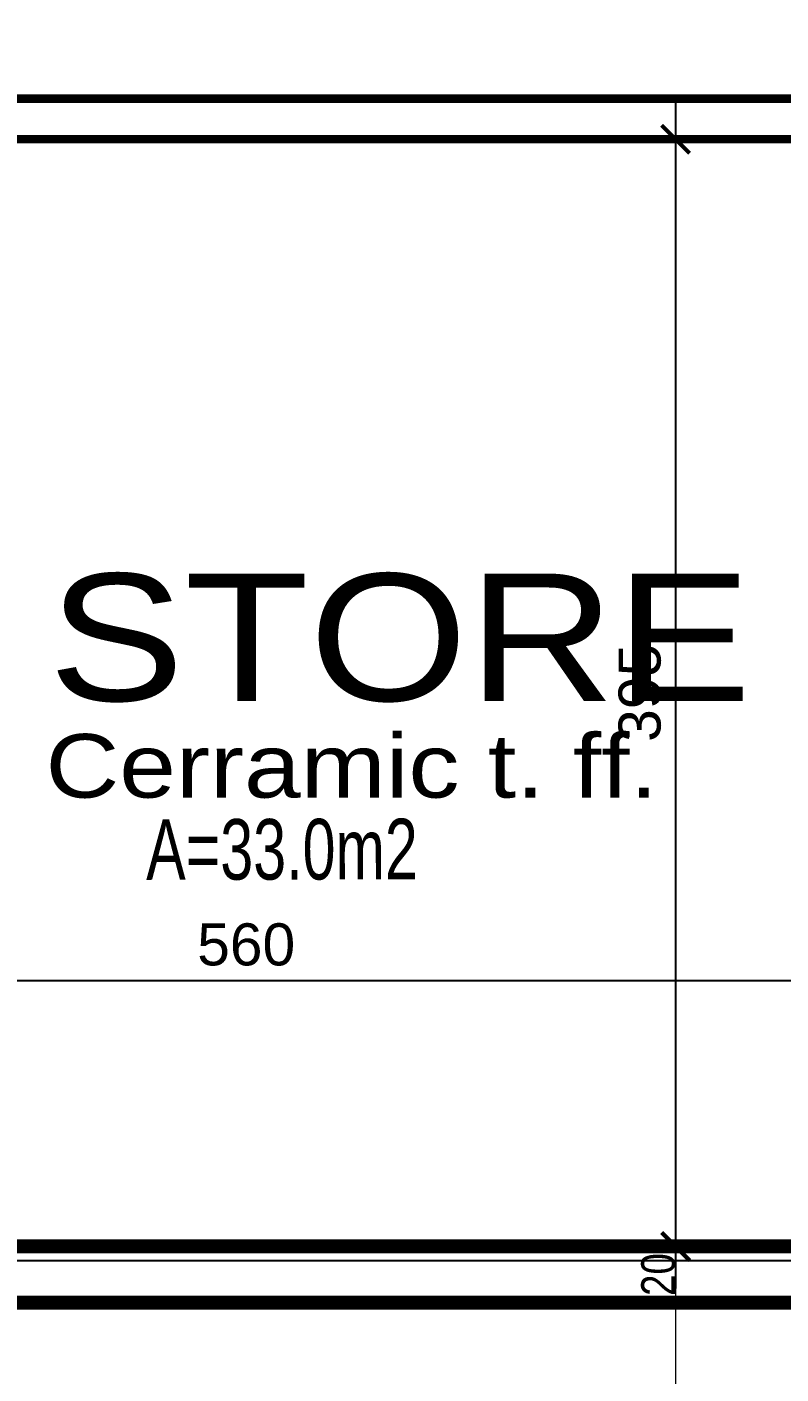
# Model space of a CAD drawing. Extents: x 250879 to 348495, y -51522 to -9360.
# Drawn here: x 307768.7 to 308037.6, y -20733.2 to -20252.6 of the extents above; entities that cross this region are included whole.
import ezdxf

# ---------------------------------------------------------------- set-up
doc = ezdxf.new("R2010")
doc.units = 0
doc.layers.get('0').update_dxf_attribs({"linetype": 'CONTINUOUS'})
doc.layers.get('DEFPOINTS').update_dxf_attribs({"color": 9, "linetype": 'CONTINUOUS'})
for name, color, linetype, lineweight in [('A-text finishing', 6, 'CONTINUOUS', 13), ('A-text function', 30, 'CONTINUOUS', 20), ('dimention', 151, 'CONTINUOUS', 13)]:
    doc.layers.add(name, color=color, linetype=linetype, lineweight=lineweight)
for name, color, linetype in [('AXIS', 1, 'CONTINUOUS'), ('TEXT', 3, 'CONTINUOUS'), ('WALL', 7, 'CONTINUOUS'), ('WALL1', 2, 'CONTINUOUS')]:
    doc.layers.add(name, color=color, linetype=linetype)
doc.styles.add('ARIAL', font='BOD_CR.TTF', dxfattribs={"width": 1.2})
doc.styles.get("Standard").update_dxf_attribs({"font": 'sanss___.ttf', "height": 15})
doc.styles.add('yon', font='ARIALN.TTF')
doc.dimstyles.new('CM', dxfattribs={"dimscale": 0, "dimtxt": 12, "dimasz": 0.4, "dimexe": 50, "dimexo": 1000, "dimgap": 0.03, "dimtad": 1, "dimdec": 0, "dimzin": 0, "dimdsep": 46, "dimtxsty": 'yon', "dimblk": 'Ar thick3', "dimcen": 3, "dimdle": 8, "dimse1": 1, "dimse2": 1, "dimclrd": 8, "dimclre": 8, "dimclrt": 30, "dimadec": 0, "dimazin": 0, "dimtfac": 1, "dimtdec": 0, "dimtix": 1, "dimtmove": 1, "dimatfit": 3, "dimfxl": 50, "dimtolj": 1, "dimtzin": 0, "dimlwd": 9, "dimarcsym": 0})
doc.dimstyles.new('STANDARD$0', dxfattribs={"dimscale": 0, "dimtxt": 12, "dimasz": 8, "dimexe": 15, "dimexo": 0.0625, "dimgap": 2, "dimtad": 1, "dimdec": 0, "dimzin": 0, "dimdsep": 46, "dimtxsty": 'Standard', "dimblk1": 'ARCHTICK', "dimblk2": 'ARCHTICK', "dimsah": 1, "dimcen": 0.09, "dimdle": 15, "dimclrd": 3, "dimclre": 3, "dimclrt": 3, "dimazin": 0, "dimtfac": 1, "dimtdec": 0, "dimtofl": 0, "dimtmove": 1, "dimatfit": 3, "dimldrblk": 'ARCHTICK', "dimfxl": 1.0455, "dimfxlon": 1, "dimtolj": 1, "dimtzin": 0, "dimarcsym": 0})

# ---------------------------------------------------------------- blocks, each defined once
blk = doc.blocks.new('AXISG')
at = {"layer": 'AXIS'}
for p, q in [((305609.19, -20292.83), (307936.9, -20292.83)), ((305601.38, -20692.83), (307936.9, -20692.83))]:
    blk.add_line(p, q, dxfattribs=at)
blk = doc.blocks.new('_ARCHTICK')
at = {"color": 0, "linetype": 'ByBlock', "const_width": 0.15}
blk.add_lwpolyline([(-0.5, -0.5), (0.5, 0.5)], dxfattribs=at)
blk = doc.blocks.new('*D1230')
at = {"layer": 'DEFPOINTS', "color": 0, "linetype": 'ByBlock', "ltscale": 3, "transparency": 16777216}
for p in [(307566.62, -20592.75), (308127.1, -20592.75), (308127.1, -20635.02)]:
    blk.add_point(p, dxfattribs=at)
at = {"layer": 'WALL1', "color": 3, "linetype": 'ByBlock', "lineweight": -2, "ltscale": 3, "transparency": 16777216}
for p, q in [((307566.62, -20592.75), (307566.62, -20582.75)), ((308127.1, -20593.8), (308127.1, -20582.75)), ((307551.62, -20592.75), (308142.1, -20592.75))]:
    blk.add_line(p, q, dxfattribs=at)
at = {"layer": 'WALL1', "color": 3, "linetype": 'ByBlock', "lineweight": -2, "ltscale": 3, "transparency": 16777216, "xscale": 10, "yscale": 10, "zscale": 10, "rotation": 180}
blk.add_blockref('_ARCHTICK', (307566.62, -20592.75), dxfattribs=at)
at = {"layer": 'WALL1', "color": 3, "linetype": 'ByBlock', "lineweight": -2, "ltscale": 3, "transparency": 16777216, "xscale": 10, "yscale": 10, "zscale": 10}
blk.add_blockref('_ARCHTICK', (308127.1, -20592.75), dxfattribs=at)
at = {"layer": 'WALL1', "color": 3, "linetype": 'ByBlock', "ltscale": 3, "transparency": 16777216, "insert": (307846.86, -20580.01), "char_height": 15, "attachment_point": 5}
blk.add_mtext('\\A1;560', dxfattribs=at)
blk = doc.blocks.new('*D1236')
at = {"layer": 'DEFPOINTS', "color": 0, "linetype": 'ByBlock', "ltscale": 3, "transparency": 16777216}
for p in [(307984.91, -20292.67), (307984.91, -20687.67), (307999.98, -20687.67)]:
    blk.add_point(p, dxfattribs=at)
at = {"layer": 'WALL1', "color": 3, "linetype": 'ByBlock', "lineweight": -2, "ltscale": 3, "transparency": 16777216}
for p, q in [((307999.98, -20277.67), (307999.98, -20702.67)), ((307999.98, -20292.67), (308009.98, -20292.67)), ((307999.98, -20687.67), (308009.98, -20687.67))]:
    blk.add_line(p, q, dxfattribs=at)
at = {"layer": 'WALL1', "color": 3, "linetype": 'ByBlock', "lineweight": -2, "ltscale": 3, "transparency": 16777216, "xscale": 10, "yscale": 10, "zscale": 10}
for p, rotation in [((307999.98, -20292.67), 90), ((307999.98, -20687.67), 270)]:
    blk.add_blockref('_ARCHTICK', p, dxfattribs=dict(at, rotation=rotation))
at = {"layer": 'WALL1', "color": 3, "linetype": 'ByBlock', "ltscale": 3, "transparency": 16777216, "insert": (307987.24, -20490.17), "char_height": 15, "attachment_point": 5, "rotation": 90}
blk.add_mtext('\\A1;395', dxfattribs=at)
blk = doc.blocks.new('Ar thick3')
at = {"layer": 'dimention'}
blk.add_line((0, 16.2), (0, -16.2), dxfattribs=at)
at = {"layer": 'dimention', "const_width": 1.5}
blk.add_lwpolyline([(-5, -5.1), (5, 4.9)], dxfattribs=at)
blk = doc.blocks.new('*D1237')
at = {"layer": 'DEFPOINTS', "color": 0, "linetype": 'Continuous', "transparency": 16777216}
for p in [(307984.91, -20687.67), (307999.98, -20707.67), (308023.66, -20707.67)]:
    blk.add_point(p, dxfattribs=at)
at = {"layer": 'WALL', "color": 8, "linetype": 'Continuous', "lineweight": 9, "transparency": 16777216}
blk.add_line((307999.98, -20688.07), (307999.98, -20707.27), dxfattribs=at)
at = {"layer": 'WALL', "color": 8, "linetype": 'Continuous', "lineweight": 9, "transparency": 16777216, "xscale": 0.4, "yscale": 0.4, "zscale": 0.4}
for p, rotation in [((307999.98, -20687.67), 90), ((307999.98, -20707.67), 270)]:
    blk.add_blockref('Ar thick3', p, dxfattribs=dict(at, rotation=rotation))
at = {"layer": 'WALL', "color": 30, "linetype": 'Continuous', "transparency": 16777216, "insert": (307993.82, -20697.67), "char_height": 12, "attachment_point": 5, "rotation": 90, "style": 'yon'}
blk.add_mtext('\\A1;20', dxfattribs=at)
blk = doc.blocks.new('*D1238')
at = {"layer": 'DEFPOINTS', "color": 0, "linetype": 'Continuous', "transparency": 16777216}
for p in [(308023.66, -20707.67), (307985.85, -21492.67), (307999.98, -21492.67)]:
    blk.add_point(p, dxfattribs=at)
at = {"layer": 'WALL', "color": 8, "linetype": 'Continuous', "lineweight": 9, "transparency": 16777216}
blk.add_line((307999.98, -20708.07), (307999.98, -21492.27), dxfattribs=at)
at = {"layer": 'WALL', "color": 8, "linetype": 'Continuous', "lineweight": 9, "transparency": 16777216, "xscale": 0.4, "yscale": 0.4, "zscale": 0.4}
for p, rotation in [((307999.98, -20707.67), 90), ((307999.98, -21492.67), 270)]:
    blk.add_blockref('Ar thick3', p, dxfattribs=dict(at, rotation=rotation))
at = {"layer": 'WALL', "color": 30, "linetype": 'Continuous', "transparency": 16777216, "insert": (307993.82, -21100.17), "char_height": 12, "attachment_point": 5, "rotation": 90, "style": 'yon'}
blk.add_mtext('\\A1;785', dxfattribs=at)
blk = doc.blocks.new('*D2153')
at = {"layer": 'DEFPOINTS', "color": 0, "linetype": 'Continuous', "transparency": 16777216}
for p in [(309337.9, -20238.3), (307234.36, -20292.67), (309337.9, -20292.67)]:
    blk.add_point(p, dxfattribs=at)
at = {"layer": 'WALL', "color": 8, "linetype": 'Continuous', "lineweight": 9, "transparency": 16777216}
blk.add_line((307234.76, -20238.3), (309337.5, -20238.3), dxfattribs=at)
at = {"layer": 'WALL', "color": 8, "linetype": 'Continuous', "lineweight": 9, "transparency": 16777216, "xscale": 0.4, "yscale": 0.4, "zscale": 0.4, "rotation": 180}
blk.add_blockref('Ar thick3', (307234.36, -20238.3), dxfattribs=at)
at = {"layer": 'WALL', "color": 8, "linetype": 'Continuous', "lineweight": 9, "transparency": 16777216, "xscale": 0.4, "yscale": 0.4, "zscale": 0.4}
blk.add_blockref('Ar thick3', (309337.9, -20238.3), dxfattribs=at)
at = {"layer": 'WALL', "color": 30, "linetype": 'Continuous', "transparency": 16777216, "insert": (308286.13, -20232.14), "char_height": 12, "attachment_point": 5, "style": 'yon'}
blk.add_mtext('\\A1;2104', dxfattribs=at)

msp = doc.modelspace()

# ---------------------------------------------------------------- linework, layer by layer
at = {"layer": 'WALL', "linetype": 'Continuous', "const_width": 3}
for points in [[(307711.62373, -20278.20549), (308092.10061, -20278.20549)], [(307711.62373, -20292.66838), (308092.10061, -20292.66838)]]:
    msp.add_lwpolyline(points, dxfattribs=at)
at = {"layer": 'WALL', "linetype": 'Continuous', "ltscale": 3, "const_width": 5}
for points in [[(308147.10061, -20687.66838), (307711.62373, -20687.66838)], [(308147.10061, -20707.66838), (307711.62373, -20707.66838)]]:
    msp.add_lwpolyline(points, dxfattribs=at)

# ---------------------------------------------------------------- block references
at = {"layer": 'WALL', "linetype": 'Continuous'}
msp.add_blockref('AXISG', (1726.73997, 0.16459), dxfattribs=at)

# ---------------------------------------------------------------- texts
at = {"layer": 'A-text finishing', "style": 'ARIAL', "width": 1.2}
msp.add_text('Cerramic t. ff.', height=22.68, dxfattribs=at).set_placement((307775.30707, -20527.54291))
at = {"layer": 'A-text function', "insert": (307776.25997, -20447.65776), "char_height": 45.36, "width": 1374.19264, "attachment_point": 1, "style": 'ARIAL'}
msp.add_mtext('STORE', dxfattribs=at)
at = {"layer": 'TEXT', "width": 0.7}
msp.add_text('A=33.0m2', height=21.6, rotation=0.1269455, dxfattribs=at).set_placement((307811.20998, -20556.87671))

# ---------------------------------------------------------------- dimensions: what is measured, and where the dimension line sits
at = {"layer": 'WALL', "color": 4, "linetype": 'Continuous'}
dim = msp.add_linear_dim(base=(309337.89641, -20238.29907), p1=(307234.35513, -20292.66838), p2=(309337.89641, -20292.66838), dimstyle='CM', override={"dimscale": 1}, dxfattribs=at)
dim.commit()
dim.dimension.update_dxf_attribs({"geometry": '*D2153', "text_midpoint": (308286.12577, -20232.14219)})
at = {"layer": 'WALL', "linetype": 'Continuous'}
for base, p1, p2, picture, middle in [((307999.97813, -20707.66838), (307984.90767, -20687.66838), (308023.65819, -20707.66838), '*D1237', (307993.82125, -20697.66838)), ((307999.97813, -21492.66838), (308023.65819, -20707.66838), (307985.84571, -21492.66838), '*D1238', (307993.82125, -21100.16838))]:
    dim = msp.add_linear_dim(base=base, p1=p1, p2=p2, angle=90, dimstyle='CM', override={"dimscale": 1}, dxfattribs=at)
    dim.commit()
    dim.dimension.update_dxf_attribs({"geometry": picture, "text_midpoint": middle})
at = {"layer": 'WALL1', "linetype": 'ByBlock', "ltscale": 3}
dim = msp.add_linear_dim(base=(307999.97813, -20687.66838), p1=(307984.90767, -20292.66838), p2=(307984.90767, -20687.66838), angle=90, dimstyle='STANDARD$0', override={"dimscale": 1, "dimtxt": 15, "dimasz": 10, "dimexe": 10, "dimexo": 30, "dimgap": 5, "dimzin": 8, "dimcen": 2.5, "dimtofl": 1, "dimatfit": 2}, dxfattribs=at)
dim.commit()
dim.dimension.update_dxf_attribs({"geometry": '*D1236', "text_midpoint": (307987.2415, -20490.16838)})
dim = msp.add_linear_dim(base=(308127.10061, -20592.75067), p1=(307566.62373, -20592.75067), p2=(308127.10061, -20635.0195), dimstyle='STANDARD$0', override={"dimscale": 1, "dimtxt": 15, "dimasz": 10, "dimexe": 10, "dimexo": 30, "dimgap": 5, "dimzin": 8, "dimcen": 2.5, "dimtofl": 1, "dimatfit": 2}, dxfattribs=at)
dim.commit()
dim.dimension.update_dxf_attribs({"geometry": '*D1230', "text_midpoint": (307846.86217, -20580.01405)})

doc.saveas('drawing.dxf')
